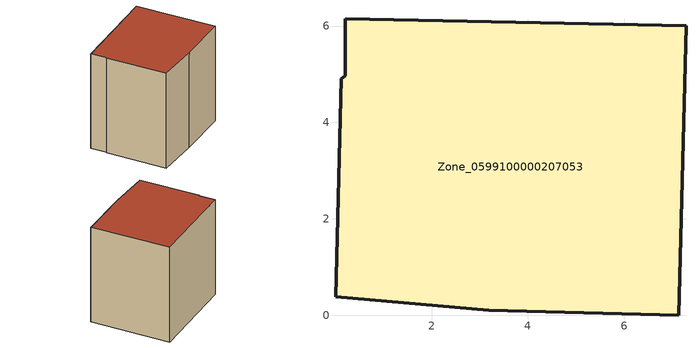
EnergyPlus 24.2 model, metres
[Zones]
Zone_0599100000207053
 floor ground (C_G): 3.19,0.1 0.01,0.38 0.13,4.9 0.21,4.97 0.21,6.15 7.28,6.01 7.13,0 z0
 wall outside (C_F): 7.28,6.01 0.21,6.15 0.21,4.97 0.13,4.9 0.01,0.38 3.19,0.1 7.13,0 7.28,6.01 z0:7.55
 roof outside (C_R): 3.19,0.1 7.13,0 7.28,6.01 0.21,6.15 0.21,4.97 0.13,4.9 0.01,0.38 z7.55
[BUILDING]
Pand.0599100000207053: North Axis=0; Terrain=City; Loads Convergence Tolerance Value=0.04; Temperature Convergence Tolerance Value=0.4; Solar Distribution=FullExterior; Maximum Number of Warmup Days=25; Minimum Number of Warmup Days=1
[Site:Location]
Rotterdam.The.Hague.AP_ZH_NLD Design_Conditions: Latitude=51.96; Longitude=4.45; Time Zone=1; Elevation=-4.5
[SITE:GROUNDTEMPERATURE:BUILDINGSURFACE]
18, 18, 18, 18, 18, 18, 18, 18, 18, 18, 18, 18
[MATERIAL] Thermal Absorptance=0.9; Solar Absorptance=0.7; Visible Absorptance=0.7
Name | Roughness | Thickness | Conductivity | Density | Specific Heat
G.TC.1946-1964 | MediumSmooth | 0.15 | 1 | 540 | 1210
F.TC.1946-1964 | Rough | 0.3 | 0.857143 | 1920 | 840
R.TC.1946-1964 | MediumRough | 0.2 | 0.235294 | 1500 | 1000
[CONSTRUCTION]
C_G: G.TC.1946-1964
C_F: F.TC.1946-1964
C_R: R.TC.1946-1964
[ZONE]
Zone_0599100000207053: Type=1; Multiplier=1; Ceiling Height=Autocalculate; Volume=Autocalculate; Floor Area=autocalculate; Part of Total Floor Area=Yes
[ZONEINFILTRATION:DESIGNFLOWRATE]
Infil_Zone_0599100000207053: Zone or ZoneList or Space or SpaceList=Zone_0599100000207053; Schedule=AlwaysOn; Design Flow Rate Calculation Method=Flow/Area; Flow Rate per Floor Area=0.003; Constant Term Coefficient=1; Temperature Term Coefficient=0; Velocity Term Coefficient=0; Velocity Squared Term Coefficient=0
[HVACTEMPLATE:ZONE:IDEALLOADSAIRSYSTEM]
Zone_0599100000207053: Maximum Heating Supply Air Temperature=50; Minimum Cooling Supply Air Temperature=13; Maximum Heating Supply Air Humidity Ratio=0.0156; Minimum Cooling Supply Air Humidity Ratio=0.0077; Heating Limit=NoLimit; Cooling Limit=NoLimit; Dehumidification Control Type=ConstantSensibleHeatRatio; Cooling Sensible Heat Ratio=0.7; Dehumidification Setpoint=60; Humidification Control Type=None; Humidification Setpoint=30; Outdoor Air Method=None; Outdoor Air Flow Rate per Person=0.00944; Outdoor Air Flow Rate per Zone Floor Area=0; Outdoor Air Flow Rate per Zone=0; Demand Controlled Ventilation Type=None; Outdoor Air Economizer Type=NoEconomizer; Heat Recovery Type=None; Sensible Heat Recovery Effectiveness=0.7; Latent Heat Recovery Effectiveness=0.65
[ZONECONTROL:THERMOSTAT]
ThermostatControl_Zone_0599100000207053: Zone or ZoneList=Zone_0599100000207053; Control Type Schedule=DualSetpointControlType; Control 1=Thermostat_Zone_0599100000207053; Temperature Difference Between Cutout And Setpoint=0
[THERMOSTATSETPOINT:DUALSETPOINT]
Thermostat_Zone_0599100000207053: Heating Setpoint Temperature Schedule=HeatingSetpoint_Zone_0599100000207053; Cooling Setpoint Temperature Schedule=CoolingSetpoint_Zone_0599100000207053
[SCHEDULE:COMPACT]
HeatingSetpoint_Zone_0599100000207053: Through: 12/31, For: AllDays, Until: 24:00, 21
CoolingSetpoint_Zone_0599100000207053: Through: 12/31, For: AllDays, Until: 24:00, 24
DualSetpointControlType: Through: 12/31, For: AllDays, Until: 24:00, 4
AlwaysOn: Through: 12/31, For: AllDays, Until: 24:00, 1
